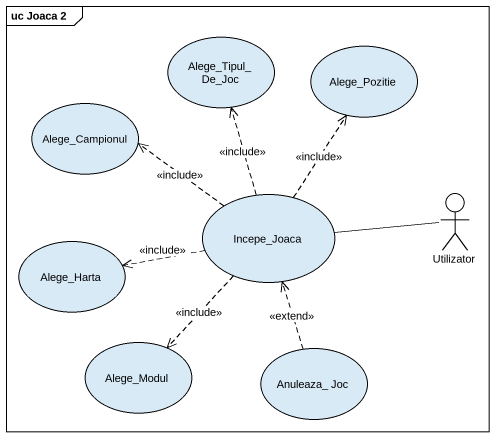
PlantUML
@startuml
mainframe uc Joaca 2
usecase "Alege_Tipul_ De_Joc" as Alege_Tipul_De_Joc
usecase Alege_Pozitie
usecase Alege_Campionul
usecase Incepe_Joaca
actor Utilizator
usecase Alege_Harta
usecase Alege_Modul
usecase "Anuleaza_ Joc" as Anuleaza_Joc
Incepe_Joaca .up.> Alege_Tipul_De_Joc : <<include>>
Incepe_Joaca .up.> Alege_Pozitie : <<include>>
Incepe_Joaca .left.> Alege_Campionul : <<include>>
Incepe_Joaca -right- Utilizator
Incepe_Joaca .left.> Alege_Harta : <<include>>
Incepe_Joaca ..> Alege_Modul : <<include>>
Anuleaza_Joc .up.> Incepe_Joaca : <<extend>>
@enduml
